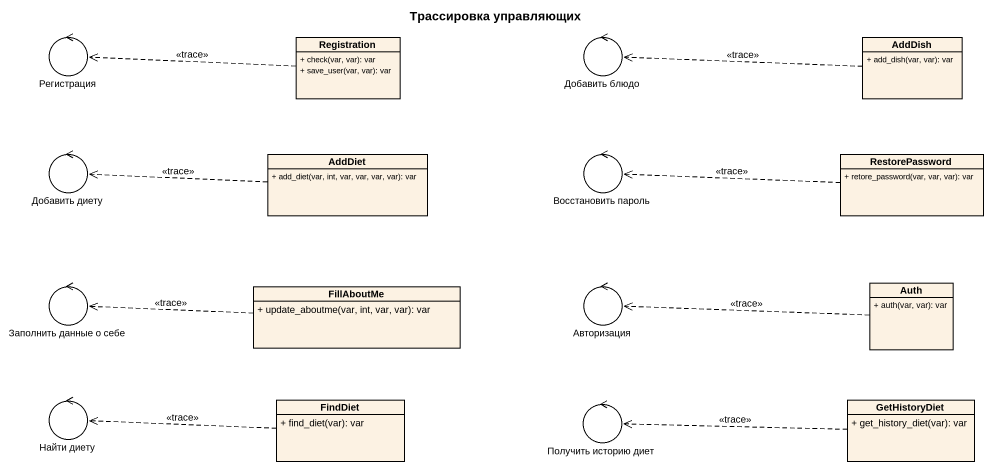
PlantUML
@startuml
title Трассировка управляющих
allowmixing
hide circle
hide empty members
skinparam classAttributeIconSize 0
control Регистрация
class Registration {
  + check(var, var): var
  + save_user(var, var): var
}
control "Добавить блюдо" as Добавить_блюдо
class AddDish {
  + add_dish(var, var): var
}
control "Добавить диету" as Добавить_диету
class AddDiet {
  + add_diet(var, int, var, var, var, var): var
}
control "Восстановить пароль" as Восстановить_пароль
class RestorePassword {
  + retore_password(var, var, var): var
}
control "Заполнить данные о себе" as Заполнить_данные_о_себе
class FillAboutMe {
  + update_aboutme(var, int, var, var): var
}
control Авторизация
class Auth {
  + auth(var, var): var
}
control "Найти диету" as Найти_диету
class FindDiet {
  + find_diet(var): var
}
control "Получить историю диет" as Получить_историю_диет
class GetHistoryDiet {
  + get_history_diet(var): var
}
Registration .left.> Регистрация : <<trace>>
AddDish .left.> Добавить_блюдо : <<trace>>
AddDiet .left.> Добавить_диету : <<trace>>
RestorePassword .left.> Восстановить_пароль : <<trace>>
FillAboutMe .left.> Заполнить_данные_о_себе : <<trace>>
Auth .left.> Авторизация : <<trace>>
FindDiet .left.> Найти_диету : <<trace>>
GetHistoryDiet .left.> Получить_историю_диет : <<trace>>
@enduml
